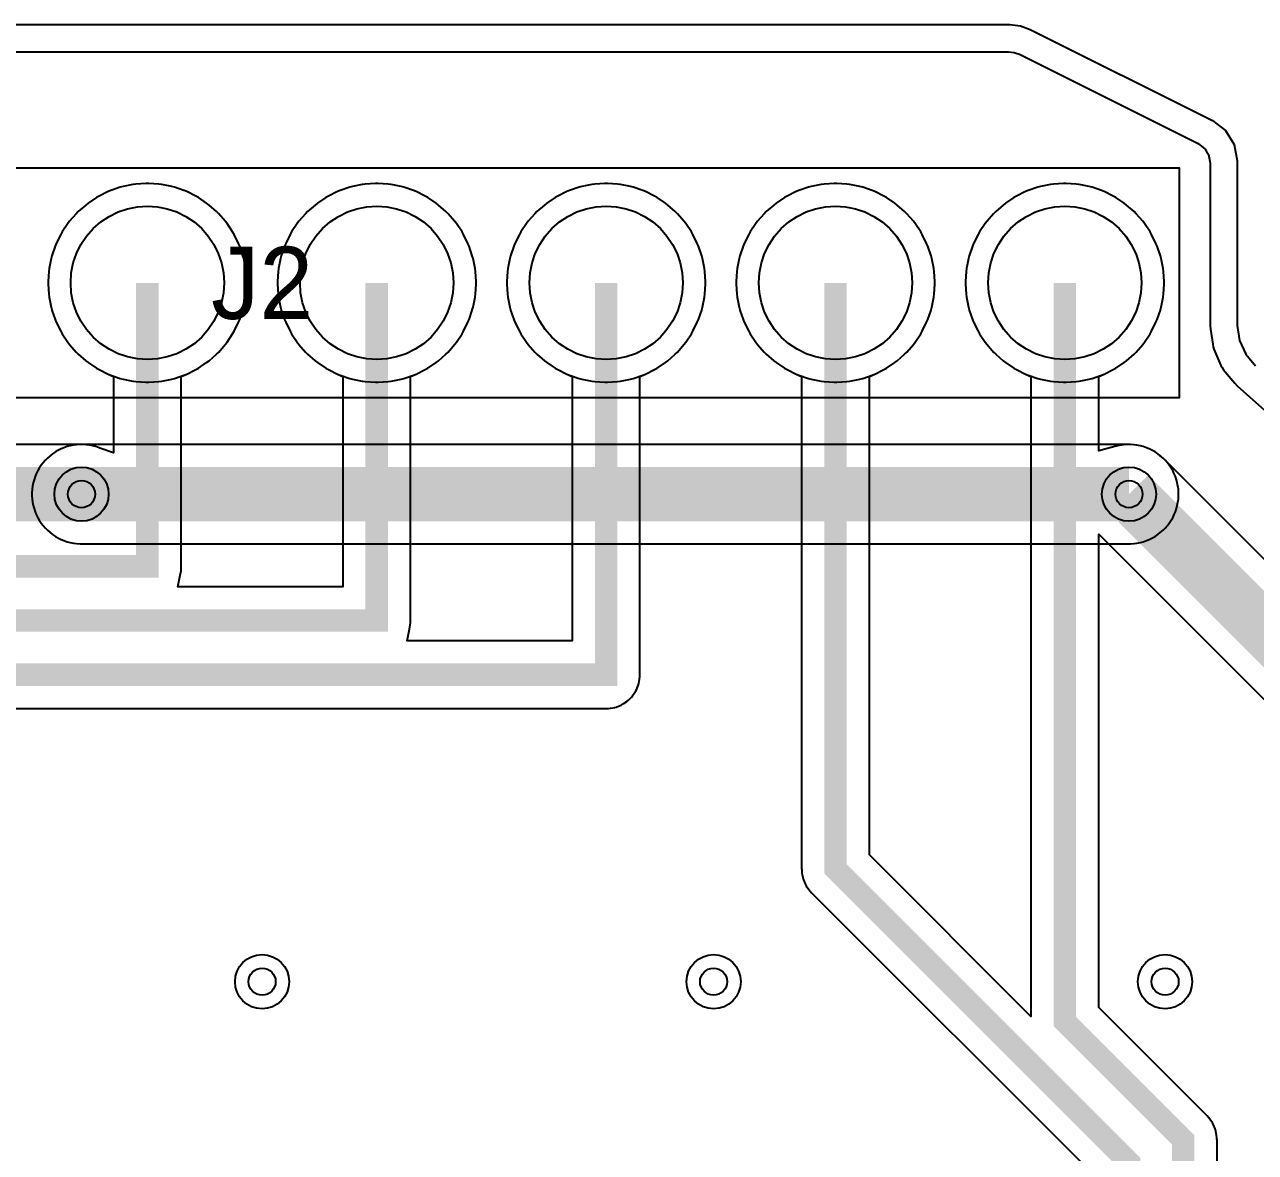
# Model space of a CAD drawing. Header units: millimetres. Extents: x -74 to 74, y -33 to 26.
# Drawn here: x -2.63 to 11, y 13.11 to 25.6 of the extents above; entities that cross this region are included whole.
import ezdxf
from ezdxf.enums import TextEntityAlignment as Align

# ---------------------------------------------------------------- set-up
doc = ezdxf.new("R2010")
doc.units = ezdxf.units.MM
for name, color, linetype in [('COBRE_BAIXO', 7, 'Continuous'), ('COBRE_CIMA', 7, 'Continuous'), ('CONTORNO', 7, 'Continuous'), ('CORPOS_CIMA', 7, 'Continuous'), ('PADS_BAIXO', 7, 'Continuous'), ('PADS_CIMA', 7, 'Continuous'), ('PLANO_GND_BAIXO', 7, 'Continuous'), ('PLANO_GND_CIMA', 7, 'Continuous'), ('REFS_CIMA', 7, 'Continuous'), ('VIAS', 7, 'Continuous')]:
    doc.layers.add(name, color=color, linetype=linetype)

msp = doc.modelspace()

# ---------------------------------------------------------------- linework, layer by layer
at = {"layer": 'COBRE_BAIXO', "const_width": 0.6}
msp.add_lwpolyline([(-2, 20.4), (9.6, 20.4)], dxfattribs=at)
at = {"layer": 'COBRE_CIMA'}
for points, const_width in [([(-2.179, -19.124), (-10.8, -10.503), (-10.8, 13.498), (-4.698, 19.6), (-1.27, 19.6), (-1.27, 22.74)], 0.25), ([(-2.179, -19.124), (-2.621, -18.682), (-10.8, -10.503), (-10.8, 13.498), (-4.698, 19.6), (-1.27, 19.6), (-1.27, 22.74)], 0.25), ([(-1.613, -18.559), (-10.2, -9.972), (-10.2, 13.249), (-4.449, 19), (1.27, 19), (1.27, 22.74)], 0.25), ([(-1.613, -18.559), (-2.055, -18.117), (-10.2, -9.972), (-10.2, 13.249), (-4.449, 19), (1.27, 19), (1.27, 22.74)], 0.25), ([(-1.047, -17.993), (-9.6, -9.44), (-9.6, 13), (-4.2, 18.4), (3.81, 18.4), (3.81, 22.74)], 0.25), ([(-1.047, -17.993), (-1.489, -17.551), (-9.6, -9.44), (-9.6, 13), (-4.2, 18.4), (3.81, 18.4), (3.81, 22.74)], 0.25), ([(1.039, -18.001), (9.6, -9.44), (9.6, 13), (6.35, 16.25), (6.35, 22.74)], 0.25), ([(1.039, -18.001), (1.481, -17.559), (9.6, -9.44), (9.6, 13), (6.35, 16.25), (6.35, 22.74)], 0.25), ([(1.604, -18.567), (10.2, -9.971), (10.2, 13.249), (8.89, 14.559), (8.89, 22.74)], 0.25), ([(1.604, -18.567), (2.046, -18.125), (10.2, -9.971), (10.2, 13.249), (8.89, 14.559), (8.89, 22.74)], 0.25), ([(-8.1, 22), (-8, 21.9), (-7.9, 21.9), (-6.4, 20.4), (-2, 20.4)], 0.6), ([(9.6, 20.4), (12.8, 17.2), (15.8, 17.2)], 0.6)]:
    msp.add_lwpolyline(points, dxfattribs=dict(at, const_width=const_width))
at = {"layer": 'CONTORNO'}
msp.add_lwpolyline([(-13.33, 19.752), (-11.001, 21.821), (-10.893, 21.949), (-10.824, 22.103), (-10.8, 22.269), (-10.8, 24.091), (-10.766, 24.271), (-10.67, 24.427), (-10.524, 24.538), (-8.506, 25.547), (-8.397, 25.587), (-8.282, 25.6), (0, 25.6), (8.282, 25.6), (8.397, 25.587), (8.506, 25.547), (10.524, 24.538), (10.67, 24.427), (10.766, 24.271), (10.8, 24.091), (10.8, 22.269), (10.824, 22.103), (10.893, 21.949), (11.001, 21.821)], dxfattribs=at)
at = {"layer": 'CORPOS_CIMA'}
msp.add_lwpolyline([(-10.16, 21.47), (10.16, 21.47), (10.16, 24.01), (-10.16, 24.01)], close=True, dxfattribs=at)
at = {"layer": 'PADS_BAIXO'}
for points in [[(-0.42, 22.74), (-0.427, 22.629), (-0.449, 22.52), (-0.485, 22.415), (-0.534, 22.315), (-0.596, 22.223), (-0.669, 22.139), (-0.753, 22.066), (-0.845, 22.004), (-0.945, 21.955), (-1.05, 21.919), (-1.159, 21.897), (-1.27, 21.89), (-1.381, 21.897), (-1.49, 21.919), (-1.595, 21.955), (-1.695, 22.004), (-1.787, 22.066), (-1.871, 22.139), (-1.944, 22.223), (-2.006, 22.315), (-2.055, 22.415), (-2.091, 22.52), (-2.113, 22.629), (-2.12, 22.74), (-2.113, 22.851), (-2.091, 22.96), (-2.055, 23.065), (-2.006, 23.165), (-1.944, 23.257), (-1.871, 23.341), (-1.787, 23.414), (-1.695, 23.476), (-1.595, 23.525), (-1.49, 23.561), (-1.381, 23.583), (-1.27, 23.59), (-1.159, 23.583), (-1.05, 23.561), (-0.945, 23.525), (-0.845, 23.476), (-0.753, 23.414), (-0.669, 23.341), (-0.596, 23.257), (-0.534, 23.165), (-0.485, 23.065), (-0.449, 22.96), (-0.427, 22.851)], [(2.12, 22.74), (2.113, 22.629), (2.091, 22.52), (2.055, 22.415), (2.006, 22.315), (1.944, 22.223), (1.871, 22.139), (1.787, 22.066), (1.695, 22.004), (1.595, 21.955), (1.49, 21.919), (1.381, 21.897), (1.27, 21.89), (1.159, 21.897), (1.05, 21.919), (0.945, 21.955), (0.845, 22.004), (0.753, 22.066), (0.669, 22.139), (0.596, 22.223), (0.534, 22.315), (0.485, 22.415), (0.449, 22.52), (0.427, 22.629), (0.42, 22.74), (0.427, 22.851), (0.449, 22.96), (0.485, 23.065), (0.534, 23.165), (0.596, 23.257), (0.669, 23.341), (0.753, 23.414), (0.845, 23.476), (0.945, 23.525), (1.05, 23.561), (1.159, 23.583), (1.27, 23.59), (1.381, 23.583), (1.49, 23.561), (1.595, 23.525), (1.695, 23.476), (1.787, 23.414), (1.871, 23.341), (1.944, 23.257), (2.006, 23.165), (2.055, 23.065), (2.091, 22.96), (2.113, 22.851)], [(4.66, 22.74), (4.653, 22.629), (4.631, 22.52), (4.595, 22.415), (4.546, 22.315), (4.484, 22.223), (4.411, 22.139), (4.327, 22.066), (4.235, 22.004), (4.135, 21.955), (4.03, 21.919), (3.921, 21.897), (3.81, 21.89), (3.699, 21.897), (3.59, 21.919), (3.485, 21.955), (3.385, 22.004), (3.293, 22.066), (3.209, 22.139), (3.136, 22.223), (3.074, 22.315), (3.025, 22.415), (2.989, 22.52), (2.967, 22.629), (2.96, 22.74), (2.967, 22.851), (2.989, 22.96), (3.025, 23.065), (3.074, 23.165), (3.136, 23.257), (3.209, 23.341), (3.293, 23.414), (3.385, 23.476), (3.485, 23.525), (3.59, 23.561), (3.699, 23.583), (3.81, 23.59), (3.921, 23.583), (4.03, 23.561), (4.135, 23.525), (4.235, 23.476), (4.327, 23.414), (4.411, 23.341), (4.484, 23.257), (4.546, 23.165), (4.595, 23.065), (4.631, 22.96), (4.653, 22.851)], [(7.2, 22.74), (7.193, 22.629), (7.171, 22.52), (7.135, 22.415), (7.086, 22.315), (7.024, 22.223), (6.951, 22.139), (6.867, 22.066), (6.775, 22.004), (6.675, 21.955), (6.57, 21.919), (6.461, 21.897), (6.35, 21.89), (6.239, 21.897), (6.13, 21.919), (6.025, 21.955), (5.925, 22.004), (5.833, 22.066), (5.749, 22.139), (5.676, 22.223), (5.614, 22.315), (5.565, 22.415), (5.529, 22.52), (5.507, 22.629), (5.5, 22.74), (5.507, 22.851), (5.529, 22.96), (5.565, 23.065), (5.614, 23.165), (5.676, 23.257), (5.749, 23.341), (5.833, 23.414), (5.925, 23.476), (6.025, 23.525), (6.13, 23.561), (6.239, 23.583), (6.35, 23.59), (6.461, 23.583), (6.57, 23.561), (6.675, 23.525), (6.775, 23.476), (6.867, 23.414), (6.951, 23.341), (7.024, 23.257), (7.086, 23.165), (7.135, 23.065), (7.171, 22.96), (7.193, 22.851)], [(9.74, 22.74), (9.733, 22.629), (9.711, 22.52), (9.675, 22.415), (9.626, 22.315), (9.564, 22.223), (9.491, 22.139), (9.407, 22.066), (9.315, 22.004), (9.215, 21.955), (9.11, 21.919), (9.001, 21.897), (8.89, 21.89), (8.779, 21.897), (8.67, 21.919), (8.565, 21.955), (8.465, 22.004), (8.373, 22.066), (8.289, 22.139), (8.216, 22.223), (8.154, 22.315), (8.105, 22.415), (8.069, 22.52), (8.047, 22.629), (8.04, 22.74), (8.047, 22.851), (8.069, 22.96), (8.105, 23.065), (8.154, 23.165), (8.216, 23.257), (8.289, 23.341), (8.373, 23.414), (8.465, 23.476), (8.565, 23.525), (8.67, 23.561), (8.779, 23.583), (8.89, 23.59), (9.001, 23.583), (9.11, 23.561), (9.215, 23.525), (9.315, 23.476), (9.407, 23.414), (9.491, 23.341), (9.564, 23.257), (9.626, 23.165), (9.675, 23.065), (9.711, 22.96), (9.733, 22.851)]]:
    msp.add_lwpolyline(points, close=True, dxfattribs=at)
at = {"layer": 'PADS_CIMA'}
for points in [[(-0.42, 22.74), (-0.427, 22.629), (-0.449, 22.52), (-0.485, 22.415), (-0.534, 22.315), (-0.596, 22.223), (-0.669, 22.139), (-0.753, 22.066), (-0.845, 22.004), (-0.945, 21.955), (-1.05, 21.919), (-1.159, 21.897), (-1.27, 21.89), (-1.381, 21.897), (-1.49, 21.919), (-1.595, 21.955), (-1.695, 22.004), (-1.787, 22.066), (-1.871, 22.139), (-1.944, 22.223), (-2.006, 22.315), (-2.055, 22.415), (-2.091, 22.52), (-2.113, 22.629), (-2.12, 22.74), (-2.113, 22.851), (-2.091, 22.96), (-2.055, 23.065), (-2.006, 23.165), (-1.944, 23.257), (-1.871, 23.341), (-1.787, 23.414), (-1.695, 23.476), (-1.595, 23.525), (-1.49, 23.561), (-1.381, 23.583), (-1.27, 23.59), (-1.159, 23.583), (-1.05, 23.561), (-0.945, 23.525), (-0.845, 23.476), (-0.753, 23.414), (-0.669, 23.341), (-0.596, 23.257), (-0.534, 23.165), (-0.485, 23.065), (-0.449, 22.96), (-0.427, 22.851)], [(2.12, 22.74), (2.113, 22.629), (2.091, 22.52), (2.055, 22.415), (2.006, 22.315), (1.944, 22.223), (1.871, 22.139), (1.787, 22.066), (1.695, 22.004), (1.595, 21.955), (1.49, 21.919), (1.381, 21.897), (1.27, 21.89), (1.159, 21.897), (1.05, 21.919), (0.945, 21.955), (0.845, 22.004), (0.753, 22.066), (0.669, 22.139), (0.596, 22.223), (0.534, 22.315), (0.485, 22.415), (0.449, 22.52), (0.427, 22.629), (0.42, 22.74), (0.427, 22.851), (0.449, 22.96), (0.485, 23.065), (0.534, 23.165), (0.596, 23.257), (0.669, 23.341), (0.753, 23.414), (0.845, 23.476), (0.945, 23.525), (1.05, 23.561), (1.159, 23.583), (1.27, 23.59), (1.381, 23.583), (1.49, 23.561), (1.595, 23.525), (1.695, 23.476), (1.787, 23.414), (1.871, 23.341), (1.944, 23.257), (2.006, 23.165), (2.055, 23.065), (2.091, 22.96), (2.113, 22.851)], [(4.66, 22.74), (4.653, 22.629), (4.631, 22.52), (4.595, 22.415), (4.546, 22.315), (4.484, 22.223), (4.411, 22.139), (4.327, 22.066), (4.235, 22.004), (4.135, 21.955), (4.03, 21.919), (3.921, 21.897), (3.81, 21.89), (3.699, 21.897), (3.59, 21.919), (3.485, 21.955), (3.385, 22.004), (3.293, 22.066), (3.209, 22.139), (3.136, 22.223), (3.074, 22.315), (3.025, 22.415), (2.989, 22.52), (2.967, 22.629), (2.96, 22.74), (2.967, 22.851), (2.989, 22.96), (3.025, 23.065), (3.074, 23.165), (3.136, 23.257), (3.209, 23.341), (3.293, 23.414), (3.385, 23.476), (3.485, 23.525), (3.59, 23.561), (3.699, 23.583), (3.81, 23.59), (3.921, 23.583), (4.03, 23.561), (4.135, 23.525), (4.235, 23.476), (4.327, 23.414), (4.411, 23.341), (4.484, 23.257), (4.546, 23.165), (4.595, 23.065), (4.631, 22.96), (4.653, 22.851)], [(7.2, 22.74), (7.193, 22.629), (7.171, 22.52), (7.135, 22.415), (7.086, 22.315), (7.024, 22.223), (6.951, 22.139), (6.867, 22.066), (6.775, 22.004), (6.675, 21.955), (6.57, 21.919), (6.461, 21.897), (6.35, 21.89), (6.239, 21.897), (6.13, 21.919), (6.025, 21.955), (5.925, 22.004), (5.833, 22.066), (5.749, 22.139), (5.676, 22.223), (5.614, 22.315), (5.565, 22.415), (5.529, 22.52), (5.507, 22.629), (5.5, 22.74), (5.507, 22.851), (5.529, 22.96), (5.565, 23.065), (5.614, 23.165), (5.676, 23.257), (5.749, 23.341), (5.833, 23.414), (5.925, 23.476), (6.025, 23.525), (6.13, 23.561), (6.239, 23.583), (6.35, 23.59), (6.461, 23.583), (6.57, 23.561), (6.675, 23.525), (6.775, 23.476), (6.867, 23.414), (6.951, 23.341), (7.024, 23.257), (7.086, 23.165), (7.135, 23.065), (7.171, 22.96), (7.193, 22.851)], [(9.74, 22.74), (9.733, 22.629), (9.711, 22.52), (9.675, 22.415), (9.626, 22.315), (9.564, 22.223), (9.491, 22.139), (9.407, 22.066), (9.315, 22.004), (9.215, 21.955), (9.11, 21.919), (9.001, 21.897), (8.89, 21.89), (8.779, 21.897), (8.67, 21.919), (8.565, 21.955), (8.465, 22.004), (8.373, 22.066), (8.289, 22.139), (8.216, 22.223), (8.154, 22.315), (8.105, 22.415), (8.069, 22.52), (8.047, 22.629), (8.04, 22.74), (8.047, 22.851), (8.069, 22.96), (8.105, 23.065), (8.154, 23.165), (8.216, 23.257), (8.289, 23.341), (8.373, 23.414), (8.465, 23.476), (8.565, 23.525), (8.67, 23.561), (8.779, 23.583), (8.89, 23.59), (9.001, 23.583), (9.11, 23.561), (9.215, 23.525), (9.315, 23.476), (9.407, 23.414), (9.491, 23.341), (9.564, 23.257), (9.626, 23.165), (9.675, 23.065), (9.711, 22.96), (9.733, 22.851)]]:
    msp.add_lwpolyline(points, close=True, dxfattribs=at)
at = {"layer": 'PLANO_GND_BAIXO'}
msp.add_lwpolyline([(-8.265, 25.3), (8.265, 25.3), (8.328, 25.293), (8.328, 25.293), (8.349, 25.285), (8.387, 25.271), (8.387, 25.271), (10.365, 24.282), (10.444, 24.222), (10.46, 24.196), (10.482, 24.161), (10.495, 24.087), (10.5, 24.063), (10.5, 24.063), (10.5, 22.269), (10.503, 22.226), (10.527, 22.06), (10.532, 22.033), (10.532, 22.033), (10.54, 22.006), (10.55, 21.98), (10.55, 21.98), (10.619, 21.826), (10.632, 21.801), (10.647, 21.778), (10.664, 21.756), (10.664, 21.756), (10.772, 21.628), (10.802, 21.597), (13.131, 19.528)], dxfattribs=at)
for points in [[(-0.248, 22.334), (-0.248, 22.334), (-0.212, 22.439), (-0.212, 22.44), (-0.204, 22.471), (-0.182, 22.58), (-0.182, 22.58), (-0.181, 22.584), (-0.178, 22.613), (-0.171, 22.724), (-0.171, 22.724), (-0.171, 22.756), (-0.171, 22.756), (-0.178, 22.867), (-0.181, 22.895), (-0.182, 22.9), (-0.182, 22.9), (-0.204, 23.009), (-0.212, 23.04), (-0.212, 23.041), (-0.248, 23.145), (-0.248, 23.146), (-0.261, 23.176), (-0.31, 23.276), (-0.326, 23.304), (-0.388, 23.396), (-0.408, 23.422), (-0.408, 23.422), (-0.481, 23.506), (-0.504, 23.529), (-0.588, 23.602), (-0.588, 23.602), (-0.614, 23.622), (-0.706, 23.684), (-0.734, 23.7), (-0.834, 23.75), (-0.864, 23.762), (-0.865, 23.762), (-0.97, 23.798), (-0.97, 23.798), (-1.001, 23.806), (-1.11, 23.828), (-1.11, 23.828), (-1.115, 23.828), (-1.143, 23.832), (-1.254, 23.84), (-1.254, 23.84), (-1.286, 23.84), (-1.286, 23.84), (-1.397, 23.832), (-1.425, 23.828), (-1.43, 23.828), (-1.43, 23.828), (-1.539, 23.806), (-1.57, 23.798), (-1.571, 23.798), (-1.675, 23.762), (-1.676, 23.762), (-1.706, 23.75), (-1.806, 23.7), (-1.834, 23.684), (-1.926, 23.622), (-1.952, 23.602), (-1.952, 23.602), (-2.036, 23.529), (-2.059, 23.506), (-2.132, 23.422), (-2.132, 23.422), (-2.152, 23.396), (-2.214, 23.304), (-2.23, 23.276), (-2.28, 23.176), (-2.292, 23.146), (-2.292, 23.145), (-2.328, 23.041), (-2.328, 23.04), (-2.336, 23.009), (-2.358, 22.9), (-2.358, 22.9), (-2.358, 22.895), (-2.362, 22.867), (-2.369, 22.756), (-2.369, 22.756), (-2.369, 22.724), (-2.369, 22.724), (-2.362, 22.613), (-2.358, 22.584), (-2.358, 22.58), (-2.358, 22.58), (-2.336, 22.471), (-2.328, 22.44), (-2.328, 22.439), (-2.292, 22.334), (-2.292, 22.334), (-2.28, 22.304), (-2.23, 22.204), (-2.214, 22.176), (-2.152, 22.084), (-2.132, 22.058), (-2.132, 22.058), (-2.059, 21.974), (-2.036, 21.951), (-1.952, 21.878), (-1.952, 21.878), (-1.926, 21.858), (-1.834, 21.796), (-1.806, 21.78), (-1.706, 21.73), (-1.676, 21.718), (-1.675, 21.718), (-1.571, 21.682), (-1.57, 21.682), (-1.539, 21.674), (-1.43, 21.652), (-1.43, 21.652), (-1.425, 21.651), (-1.397, 21.648), (-1.286, 21.64), (-1.286, 21.64), (-1.254, 21.64), (-1.254, 21.64), (-1.143, 21.648), (-1.115, 21.651), (-1.11, 21.652), (-1.11, 21.652), (-1.001, 21.674), (-0.97, 21.682), (-0.97, 21.682), (-0.865, 21.718), (-0.864, 21.718), (-0.834, 21.73), (-0.734, 21.78), (-0.706, 21.796), (-0.614, 21.858), (-0.588, 21.878), (-0.588, 21.878), (-0.504, 21.951), (-0.481, 21.974), (-0.408, 22.058), (-0.408, 22.058), (-0.388, 22.084), (-0.326, 22.176), (-0.31, 22.204), (-0.261, 22.304), (-0.248, 22.334)], [(2.292, 22.334), (2.292, 22.334), (2.328, 22.439), (2.328, 22.44), (2.336, 22.471), (2.358, 22.58), (2.358, 22.58), (2.358, 22.584), (2.362, 22.613), (2.369, 22.724), (2.369, 22.724), (2.369, 22.756), (2.369, 22.756), (2.362, 22.867), (2.358, 22.895), (2.358, 22.9), (2.358, 22.9), (2.336, 23.009), (2.328, 23.04), (2.328, 23.041), (2.292, 23.145), (2.292, 23.146), (2.28, 23.176), (2.23, 23.276), (2.214, 23.304), (2.152, 23.396), (2.132, 23.422), (2.132, 23.422), (2.059, 23.506), (2.036, 23.529), (1.952, 23.602), (1.952, 23.602), (1.926, 23.622), (1.834, 23.684), (1.806, 23.7), (1.706, 23.75), (1.676, 23.762), (1.675, 23.762), (1.571, 23.798), (1.57, 23.798), (1.539, 23.806), (1.43, 23.828), (1.43, 23.828), (1.425, 23.828), (1.397, 23.832), (1.286, 23.84), (1.286, 23.84), (1.254, 23.84), (1.254, 23.84), (1.143, 23.832), (1.115, 23.828), (1.11, 23.828), (1.11, 23.828), (1.001, 23.806), (0.97, 23.798), (0.97, 23.798), (0.865, 23.762), (0.864, 23.762), (0.834, 23.75), (0.734, 23.7), (0.706, 23.684), (0.614, 23.622), (0.588, 23.602), (0.588, 23.602), (0.504, 23.529), (0.481, 23.506), (0.408, 23.422), (0.408, 23.422), (0.388, 23.396), (0.326, 23.304), (0.31, 23.276), (0.261, 23.176), (0.248, 23.146), (0.248, 23.145), (0.212, 23.041), (0.212, 23.04), (0.204, 23.009), (0.182, 22.9), (0.182, 22.9), (0.181, 22.895), (0.178, 22.867), (0.171, 22.756), (0.171, 22.756), (0.171, 22.724), (0.171, 22.724), (0.178, 22.613), (0.181, 22.584), (0.182, 22.58), (0.182, 22.58), (0.204, 22.471), (0.212, 22.44), (0.212, 22.439), (0.248, 22.334), (0.248, 22.334), (0.261, 22.304), (0.31, 22.204), (0.326, 22.176), (0.388, 22.084), (0.408, 22.058), (0.408, 22.058), (0.481, 21.974), (0.504, 21.951), (0.588, 21.878), (0.588, 21.878), (0.614, 21.858), (0.706, 21.796), (0.734, 21.78), (0.834, 21.73), (0.864, 21.718), (0.865, 21.718), (0.97, 21.682), (0.97, 21.682), (1.001, 21.674), (1.11, 21.652), (1.11, 21.652), (1.115, 21.651), (1.143, 21.648), (1.254, 21.64), (1.254, 21.64), (1.286, 21.64), (1.286, 21.64), (1.397, 21.648), (1.425, 21.651), (1.43, 21.652), (1.43, 21.652), (1.539, 21.674), (1.57, 21.682), (1.571, 21.682), (1.675, 21.718), (1.676, 21.718), (1.706, 21.73), (1.806, 21.78), (1.834, 21.796), (1.926, 21.858), (1.952, 21.878), (1.952, 21.878), (2.036, 21.951), (2.059, 21.974), (2.132, 22.058), (2.132, 22.058), (2.152, 22.084), (2.214, 22.176), (2.23, 22.204), (2.28, 22.304), (2.292, 22.334)], [(4.819, 22.304), (4.832, 22.334), (4.832, 22.334), (4.868, 22.439), (4.868, 22.44), (4.876, 22.471), (4.898, 22.58), (4.898, 22.58), (4.899, 22.584), (4.902, 22.613), (4.91, 22.724), (4.91, 22.724), (4.91, 22.756), (4.91, 22.756), (4.902, 22.867), (4.899, 22.895), (4.898, 22.9), (4.898, 22.9), (4.876, 23.009), (4.868, 23.04), (4.868, 23.041), (4.832, 23.145), (4.832, 23.146), (4.819, 23.176), (4.77, 23.276), (4.754, 23.304), (4.692, 23.396), (4.672, 23.422), (4.672, 23.422), (4.599, 23.506), (4.576, 23.529), (4.492, 23.602), (4.492, 23.602), (4.466, 23.622), (4.374, 23.684), (4.346, 23.7), (4.246, 23.75), (4.216, 23.762), (4.215, 23.762), (4.111, 23.798), (4.11, 23.798), (4.079, 23.806), (3.97, 23.828), (3.97, 23.828), (3.966, 23.828), (3.937, 23.832), (3.826, 23.84), (3.826, 23.84), (3.794, 23.84), (3.794, 23.84), (3.683, 23.832), (3.655, 23.828), (3.65, 23.828), (3.65, 23.828), (3.541, 23.806), (3.51, 23.798), (3.51, 23.798), (3.405, 23.762), (3.404, 23.762), (3.374, 23.75), (3.274, 23.7), (3.246, 23.684), (3.154, 23.622), (3.128, 23.602), (3.128, 23.602), (3.044, 23.529), (3.021, 23.506), (2.948, 23.422), (2.948, 23.422), (2.928, 23.396), (2.866, 23.304), (2.85, 23.276), (2.8, 23.176), (2.788, 23.146), (2.788, 23.145), (2.752, 23.041), (2.752, 23.04), (2.744, 23.009), (2.722, 22.9), (2.722, 22.9), (2.721, 22.895), (2.718, 22.867), (2.711, 22.756), (2.711, 22.756), (2.711, 22.724), (2.711, 22.724), (2.718, 22.613), (2.721, 22.584), (2.722, 22.58), (2.722, 22.58), (2.744, 22.471), (2.752, 22.44), (2.752, 22.439), (2.788, 22.334), (2.788, 22.334), (2.8, 22.304), (2.85, 22.204), (2.866, 22.176), (2.928, 22.084), (2.948, 22.058), (2.948, 22.058), (3.021, 21.974), (3.044, 21.951), (3.128, 21.878), (3.128, 21.878), (3.154, 21.858), (3.246, 21.796), (3.274, 21.78), (3.374, 21.73), (3.404, 21.718), (3.405, 21.718), (3.51, 21.682), (3.51, 21.682), (3.541, 21.674), (3.65, 21.652), (3.65, 21.652), (3.655, 21.651), (3.683, 21.648), (3.794, 21.64), (3.794, 21.64), (3.826, 21.64), (3.826, 21.64), (3.937, 21.648), (3.966, 21.651), (3.97, 21.652), (3.97, 21.652), (4.079, 21.674), (4.11, 21.682), (4.111, 21.682), (4.215, 21.718), (4.216, 21.718), (4.246, 21.73), (4.346, 21.78), (4.374, 21.796), (4.466, 21.858), (4.492, 21.878), (4.492, 21.878), (4.576, 21.951), (4.599, 21.974), (4.672, 22.058), (4.672, 22.058), (4.692, 22.084), (4.754, 22.176), (4.77, 22.204), (4.819, 22.304)], [(7.372, 22.334), (7.372, 22.334), (7.408, 22.439), (7.408, 22.44), (7.416, 22.471), (7.438, 22.58), (7.438, 22.58), (7.439, 22.584), (7.442, 22.613), (7.449, 22.724), (7.449, 22.724), (7.449, 22.756), (7.449, 22.756), (7.442, 22.867), (7.439, 22.895), (7.438, 22.9), (7.438, 22.9), (7.416, 23.009), (7.408, 23.04), (7.408, 23.041), (7.372, 23.145), (7.372, 23.146), (7.359, 23.176), (7.31, 23.276), (7.294, 23.304), (7.232, 23.396), (7.212, 23.422), (7.212, 23.422), (7.139, 23.506), (7.116, 23.529), (7.032, 23.602), (7.032, 23.602), (7.006, 23.622), (6.914, 23.684), (6.886, 23.7), (6.786, 23.75), (6.756, 23.762), (6.755, 23.762), (6.651, 23.798), (6.65, 23.798), (6.619, 23.806), (6.51, 23.828), (6.51, 23.828), (6.505, 23.828), (6.477, 23.832), (6.366, 23.84), (6.366, 23.84), (6.334, 23.84), (6.334, 23.84), (6.223, 23.832), (6.194, 23.828), (6.19, 23.828), (6.19, 23.828), (6.081, 23.806), (6.05, 23.798), (6.05, 23.798), (5.944, 23.762), (5.944, 23.762), (5.914, 23.75), (5.814, 23.7), (5.786, 23.684), (5.694, 23.622), (5.668, 23.602), (5.668, 23.602), (5.584, 23.529), (5.561, 23.506), (5.488, 23.422), (5.488, 23.422), (5.468, 23.396), (5.406, 23.304), (5.39, 23.276), (5.34, 23.176), (5.328, 23.146), (5.328, 23.145), (5.292, 23.041), (5.292, 23.04), (5.284, 23.009), (5.262, 22.9), (5.262, 22.9), (5.261, 22.895), (5.258, 22.867), (5.25, 22.756), (5.25, 22.756), (5.25, 22.724), (5.25, 22.724), (5.258, 22.613), (5.261, 22.584), (5.262, 22.58), (5.262, 22.58), (5.284, 22.471), (5.292, 22.44), (5.292, 22.439), (5.328, 22.334), (5.328, 22.334), (5.34, 22.304), (5.39, 22.204), (5.406, 22.176), (5.468, 22.084), (5.488, 22.058), (5.488, 22.058), (5.561, 21.974), (5.584, 21.951), (5.668, 21.878), (5.668, 21.878), (5.694, 21.858), (5.786, 21.796), (5.814, 21.78), (5.914, 21.73), (5.944, 21.718), (5.944, 21.718), (6.05, 21.682), (6.05, 21.682), (6.081, 21.674), (6.19, 21.652), (6.19, 21.652), (6.194, 21.651), (6.223, 21.648), (6.334, 21.64), (6.334, 21.64), (6.366, 21.64), (6.366, 21.64), (6.477, 21.648), (6.505, 21.651), (6.51, 21.652), (6.51, 21.652), (6.619, 21.674), (6.65, 21.682), (6.651, 21.682), (6.755, 21.718), (6.756, 21.718), (6.786, 21.73), (6.886, 21.78), (6.914, 21.796), (7.006, 21.858), (7.032, 21.878), (7.032, 21.878), (7.116, 21.951), (7.139, 21.974), (7.212, 22.058), (7.212, 22.058), (7.232, 22.084), (7.294, 22.176), (7.31, 22.204), (7.359, 22.304), (7.372, 22.334)], [(9.899, 22.304), (9.912, 22.334), (9.912, 22.334), (9.948, 22.439), (9.948, 22.44), (9.956, 22.471), (9.978, 22.58), (9.978, 22.58), (9.979, 22.584), (9.982, 22.613), (9.989, 22.724), (9.989, 22.724), (9.989, 22.756), (9.989, 22.756), (9.982, 22.867), (9.979, 22.895), (9.978, 22.9), (9.978, 22.9), (9.956, 23.009), (9.948, 23.04), (9.948, 23.041), (9.912, 23.145), (9.912, 23.146), (9.899, 23.176), (9.85, 23.276), (9.834, 23.304), (9.772, 23.396), (9.752, 23.422), (9.752, 23.422), (9.679, 23.506), (9.656, 23.529), (9.572, 23.602), (9.572, 23.602), (9.546, 23.622), (9.454, 23.684), (9.426, 23.7), (9.326, 23.75), (9.296, 23.762), (9.296, 23.762), (9.191, 23.798), (9.19, 23.798), (9.159, 23.806), (9.05, 23.828), (9.05, 23.828), (9.046, 23.828), (9.017, 23.832), (8.906, 23.84), (8.906, 23.84), (8.874, 23.84), (8.874, 23.84), (8.763, 23.832), (8.735, 23.828), (8.73, 23.828), (8.73, 23.828), (8.621, 23.806), (8.59, 23.798), (8.589, 23.798), (8.485, 23.762), (8.484, 23.762), (8.454, 23.75), (8.354, 23.7), (8.326, 23.684), (8.234, 23.622), (8.208, 23.602), (8.208, 23.602), (8.124, 23.529), (8.101, 23.506), (8.028, 23.422), (8.028, 23.422), (8.008, 23.396), (7.946, 23.304), (7.93, 23.276), (7.88, 23.176), (7.868, 23.146), (7.868, 23.145), (7.832, 23.041), (7.832, 23.04), (7.824, 23.009), (7.802, 22.9), (7.802, 22.9), (7.801, 22.895), (7.798, 22.867), (7.79, 22.756), (7.79, 22.756), (7.79, 22.724), (7.79, 22.724), (7.798, 22.613), (7.801, 22.584), (7.802, 22.58), (7.802, 22.58), (7.824, 22.471), (7.832, 22.44), (7.832, 22.439), (7.868, 22.334), (7.868, 22.334), (7.88, 22.304), (7.93, 22.204), (7.946, 22.176), (8.008, 22.084), (8.028, 22.058), (8.028, 22.058), (8.101, 21.974), (8.124, 21.951), (8.208, 21.878), (8.208, 21.878), (8.234, 21.858), (8.326, 21.796), (8.354, 21.78), (8.454, 21.73), (8.484, 21.718), (8.485, 21.718), (8.589, 21.682), (8.59, 21.682), (8.621, 21.674), (8.73, 21.652), (8.73, 21.652), (8.735, 21.651), (8.763, 21.648), (8.874, 21.64), (8.874, 21.64), (8.906, 21.64), (8.906, 21.64), (9.017, 21.648), (9.046, 21.651), (9.05, 21.652), (9.05, 21.652), (9.159, 21.674), (9.19, 21.682), (9.191, 21.682), (9.296, 21.718), (9.296, 21.718), (9.326, 21.73), (9.426, 21.78), (9.454, 21.796), (9.546, 21.858), (9.572, 21.878), (9.572, 21.878), (9.656, 21.951), (9.679, 21.974), (9.752, 22.058), (9.752, 22.058), (9.772, 22.084), (9.834, 22.176), (9.85, 22.204), (9.899, 22.304)], [(-2.055, 19.853), (-2.016, 19.851), (-2.011, 19.851), (-2, 19.85), (9.6, 19.85), (9.611, 19.851), (9.616, 19.851), (9.655, 19.853), (9.656, 19.853), (9.688, 19.857), (9.688, 19.857), (9.707, 19.861), (9.726, 19.865), (9.726, 19.865), (9.758, 19.873), (9.795, 19.886), (9.825, 19.899), (9.861, 19.916), (9.889, 19.932), (9.921, 19.954), (9.947, 19.974), (9.977, 20), (10, 20.023), (10.026, 20.052), (10.046, 20.078), (10.068, 20.111), (10.084, 20.139), (10.101, 20.175), (10.114, 20.205), (10.127, 20.242), (10.135, 20.274), (10.135, 20.274), (10.139, 20.293), (10.143, 20.312), (10.143, 20.312), (10.147, 20.344), (10.147, 20.345), (10.149, 20.384), (10.149, 20.416), (10.147, 20.456), (10.147, 20.456), (10.143, 20.488), (10.143, 20.488), (10.139, 20.507), (10.135, 20.526), (10.135, 20.526), (10.127, 20.558), (10.114, 20.595), (10.101, 20.625), (10.084, 20.661), (10.068, 20.689), (10.046, 20.721), (10.026, 20.747), (10, 20.777), (9.977, 20.8), (9.947, 20.826), (9.921, 20.846), (9.889, 20.868), (9.861, 20.884), (9.825, 20.901), (9.795, 20.914), (9.758, 20.927), (9.726, 20.935), (9.726, 20.935), (9.707, 20.939), (9.688, 20.943), (9.688, 20.943), (9.656, 20.947), (9.655, 20.947), (9.616, 20.95), (9.611, 20.95), (9.6, 20.95), (-2, 20.95), (-2.011, 20.95), (-2.016, 20.95), (-2.055, 20.947), (-2.056, 20.947), (-2.088, 20.943), (-2.088, 20.943), (-2.107, 20.939), (-2.126, 20.935), (-2.126, 20.935), (-2.158, 20.927), (-2.195, 20.914), (-2.225, 20.901), (-2.261, 20.884), (-2.289, 20.868), (-2.321, 20.846), (-2.348, 20.826), (-2.377, 20.8), (-2.4, 20.777), (-2.426, 20.747), (-2.446, 20.721), (-2.468, 20.689), (-2.484, 20.661), (-2.501, 20.625), (-2.514, 20.595), (-2.526, 20.558), (-2.535, 20.526), (-2.535, 20.526), (-2.539, 20.507), (-2.543, 20.488), (-2.543, 20.488), (-2.547, 20.456), (-2.547, 20.456), (-2.55, 20.416), (-2.55, 20.384), (-2.547, 20.345), (-2.547, 20.344), (-2.543, 20.312), (-2.543, 20.312), (-2.539, 20.293), (-2.535, 20.274), (-2.535, 20.274), (-2.526, 20.242), (-2.514, 20.205), (-2.501, 20.175), (-2.484, 20.139), (-2.468, 20.111), (-2.446, 20.078), (-2.426, 20.052), (-2.4, 20.023), (-2.377, 20), (-2.348, 19.974), (-2.321, 19.954), (-2.289, 19.932), (-2.261, 19.916), (-2.225, 19.899), (-2.195, 19.886), (-2.158, 19.873), (-2.126, 19.865), (-2.126, 19.865), (-2.107, 19.861), (-2.088, 19.857), (-2.088, 19.857), (-2.056, 19.853), (-2.055, 19.853)]]:
    msp.add_lwpolyline(points, close=True, dxfattribs=at)
at = {"layer": 'PLANO_GND_CIMA'}
for points in [[(-8.265, 25.3), (8.265, 25.3), (8.328, 25.293), (8.328, 25.293), (8.349, 25.285), (8.387, 25.271), (8.387, 25.271), (10.365, 24.282), (10.444, 24.222), (10.46, 24.196), (10.482, 24.161), (10.495, 24.087), (10.5, 24.063), (10.5, 24.063), (10.5, 22.269), (10.503, 22.226), (10.527, 22.06), (10.532, 22.033), (10.532, 22.033), (10.54, 22.006), (10.55, 21.98), (10.55, 21.98), (10.619, 21.826), (10.632, 21.801), (10.647, 21.778), (10.664, 21.756), (10.664, 21.756), (10.772, 21.628), (10.802, 21.597), (13.131, 19.528)], [(-4.045, 18.025), (3.81, 18.025), (3.81, 18.025), (3.822, 18.026), (3.834, 18.026), (3.835, 18.026), (3.859, 18.029), (3.859, 18.029), (3.907, 18.038), (3.907, 18.038), (3.92, 18.042), (3.93, 18.045), (3.93, 18.045), (3.976, 18.064), (3.997, 18.076), (4.038, 18.103), (4.038, 18.103), (4.042, 18.106), (4.057, 18.118), (4.057, 18.118), (4.092, 18.153), (4.092, 18.153), (4.104, 18.169), (4.107, 18.172), (4.107, 18.172), (4.134, 18.213), (4.146, 18.234), (4.165, 18.28), (4.165, 18.28), (4.168, 18.29), (4.172, 18.303), (4.172, 18.303), (4.181, 18.351), (4.181, 18.351), (4.184, 18.375), (4.184, 18.375), (4.184, 18.388), (4.185, 18.4), (4.185, 18.4), (4.185, 21.701), (4.245, 21.73), (4.246, 21.73), (4.346, 21.78), (4.374, 21.796), (4.466, 21.858), (4.492, 21.878), (4.492, 21.878), (4.576, 21.951), (4.599, 21.974), (4.672, 22.058), (4.672, 22.058), (4.692, 22.084), (4.754, 22.176), (4.77, 22.204), (4.819, 22.304), (4.832, 22.334), (4.832, 22.334), (4.868, 22.439), (4.868, 22.44), (4.876, 22.471), (4.898, 22.58), (4.898, 22.58), (4.899, 22.584), (4.902, 22.613), (4.91, 22.724), (4.91, 22.724), (4.91, 22.756), (4.91, 22.756), (4.902, 22.867), (4.899, 22.895), (4.898, 22.9), (4.898, 22.9), (4.876, 23.009), (4.868, 23.04), (4.868, 23.041), (4.832, 23.145), (4.832, 23.146), (4.819, 23.176), (4.77, 23.276), (4.754, 23.304), (4.692, 23.396), (4.672, 23.422), (4.672, 23.422), (4.599, 23.506), (4.576, 23.529), (4.492, 23.602), (4.492, 23.602), (4.466, 23.622), (4.374, 23.684), (4.346, 23.7), (4.246, 23.75), (4.216, 23.762), (4.215, 23.762), (4.111, 23.798), (4.11, 23.798), (4.079, 23.806), (3.97, 23.828), (3.97, 23.828), (3.966, 23.828), (3.937, 23.832), (3.826, 23.84), (3.826, 23.84), (3.794, 23.84), (3.794, 23.84), (3.683, 23.832), (3.655, 23.828), (3.65, 23.828), (3.65, 23.828), (3.541, 23.806), (3.51, 23.798), (3.51, 23.798), (3.405, 23.762), (3.404, 23.762), (3.374, 23.75), (3.274, 23.7), (3.246, 23.684), (3.154, 23.622), (3.128, 23.602), (3.128, 23.602), (3.044, 23.529), (3.021, 23.506), (2.948, 23.422), (2.948, 23.422), (2.928, 23.396), (2.866, 23.304), (2.85, 23.276), (2.8, 23.176), (2.788, 23.146), (2.788, 23.145), (2.752, 23.041), (2.752, 23.04), (2.744, 23.009), (2.722, 22.9), (2.722, 22.9), (2.721, 22.895), (2.718, 22.867), (2.711, 22.756), (2.711, 22.756), (2.711, 22.724), (2.711, 22.724), (2.718, 22.613), (2.721, 22.584), (2.722, 22.58), (2.722, 22.58), (2.744, 22.471), (2.752, 22.44), (2.752, 22.439), (2.788, 22.334), (2.788, 22.334), (2.8, 22.304), (2.85, 22.204), (2.866, 22.176), (2.928, 22.084), (2.948, 22.058), (2.948, 22.058), (3.021, 21.974), (3.044, 21.951), (3.128, 21.878), (3.128, 21.878), (3.154, 21.858), (3.246, 21.796), (3.274, 21.78), (3.374, 21.73), (3.374, 21.73), (3.435, 21.701), (3.435, 18.775), (1.606, 18.775), (1.632, 18.903), (1.641, 18.951), (1.644, 18.975), (1.644, 18.976), (1.644, 18.988), (1.645, 19), (1.645, 19), (1.645, 21.701), (1.706, 21.73), (1.706, 21.73), (1.806, 21.78), (1.834, 21.796), (1.926, 21.858), (1.952, 21.878), (1.952, 21.878), (2.036, 21.951), (2.059, 21.974), (2.132, 22.058), (2.132, 22.058), (2.152, 22.084), (2.214, 22.176), (2.23, 22.204), (2.28, 22.304), (2.292, 22.334), (2.292, 22.334), (2.328, 22.439), (2.328, 22.44), (2.336, 22.471), (2.358, 22.58), (2.358, 22.58), (2.358, 22.584), (2.362, 22.613), (2.369, 22.724), (2.369, 22.724), (2.369, 22.756), (2.369, 22.756), (2.362, 22.867), (2.358, 22.895), (2.358, 22.9), (2.358, 22.9), (2.336, 23.009), (2.328, 23.04), (2.328, 23.041), (2.292, 23.145), (2.292, 23.146), (2.28, 23.176), (2.23, 23.276), (2.214, 23.304), (2.152, 23.396), (2.132, 23.422), (2.132, 23.422), (2.059, 23.506), (2.036, 23.529), (1.952, 23.602), (1.952, 23.602), (1.926, 23.622), (1.834, 23.684), (1.806, 23.7), (1.706, 23.75), (1.676, 23.762), (1.675, 23.762), (1.571, 23.798), (1.57, 23.798), (1.539, 23.806), (1.43, 23.828), (1.43, 23.828), (1.425, 23.828), (1.397, 23.832), (1.286, 23.84), (1.286, 23.84), (1.254, 23.84), (1.254, 23.84), (1.143, 23.832), (1.115, 23.828), (1.11, 23.828), (1.11, 23.828), (1.001, 23.806), (0.97, 23.798), (0.97, 23.798), (0.865, 23.762), (0.864, 23.762), (0.834, 23.75), (0.734, 23.7), (0.706, 23.684), (0.614, 23.622), (0.588, 23.602), (0.588, 23.602), (0.504, 23.529), (0.481, 23.506), (0.408, 23.422), (0.408, 23.422), (0.388, 23.396), (0.326, 23.304), (0.31, 23.276), (0.261, 23.176), (0.248, 23.146), (0.248, 23.145), (0.212, 23.041), (0.212, 23.04), (0.204, 23.009), (0.182, 22.9), (0.182, 22.9), (0.181, 22.895), (0.178, 22.867), (0.171, 22.756), (0.171, 22.756), (0.171, 22.724), (0.171, 22.724), (0.178, 22.613), (0.181, 22.584), (0.182, 22.58), (0.182, 22.58), (0.204, 22.471), (0.212, 22.44), (0.212, 22.439), (0.248, 22.334), (0.248, 22.334), (0.261, 22.304), (0.31, 22.204), (0.326, 22.176), (0.388, 22.084), (0.408, 22.058), (0.408, 22.058), (0.481, 21.974), (0.504, 21.951), (0.588, 21.878), (0.588, 21.878), (0.614, 21.858), (0.706, 21.796), (0.734, 21.78), (0.834, 21.73), (0.835, 21.73), (0.895, 21.701), (0.895, 19.375), (-0.934, 19.375), (-0.908, 19.503), (-0.898, 19.551), (-0.896, 19.575), (-0.896, 19.576), (-0.896, 19.588), (-0.895, 19.6), (-0.895, 19.6), (-0.895, 21.701), (-0.835, 21.73), (-0.834, 21.73), (-0.734, 21.78), (-0.706, 21.796), (-0.614, 21.858), (-0.588, 21.878), (-0.588, 21.878), (-0.504, 21.951), (-0.481, 21.974), (-0.408, 22.058), (-0.408, 22.058), (-0.388, 22.084), (-0.326, 22.176), (-0.31, 22.204), (-0.261, 22.304), (-0.248, 22.334), (-0.248, 22.334), (-0.212, 22.439), (-0.212, 22.44), (-0.204, 22.471), (-0.182, 22.58), (-0.182, 22.58), (-0.181, 22.584), (-0.178, 22.613), (-0.171, 22.724), (-0.171, 22.724), (-0.171, 22.756), (-0.171, 22.756), (-0.178, 22.867), (-0.181, 22.895), (-0.182, 22.9), (-0.182, 22.9), (-0.204, 23.009), (-0.212, 23.04), (-0.212, 23.041), (-0.248, 23.145), (-0.248, 23.146), (-0.261, 23.176), (-0.31, 23.276), (-0.326, 23.304), (-0.388, 23.396), (-0.408, 23.422), (-0.408, 23.422), (-0.481, 23.506), (-0.504, 23.529), (-0.588, 23.602), (-0.588, 23.602), (-0.614, 23.622), (-0.706, 23.684), (-0.734, 23.7), (-0.834, 23.75), (-0.864, 23.762), (-0.865, 23.762), (-0.97, 23.798), (-0.97, 23.798), (-1.001, 23.806), (-1.11, 23.828), (-1.11, 23.828), (-1.115, 23.828), (-1.143, 23.832), (-1.254, 23.84), (-1.254, 23.84), (-1.286, 23.84), (-1.286, 23.84), (-1.397, 23.832), (-1.425, 23.828), (-1.43, 23.828), (-1.43, 23.828), (-1.539, 23.806), (-1.57, 23.798), (-1.571, 23.798), (-1.675, 23.762), (-1.676, 23.762), (-1.706, 23.75), (-1.806, 23.7), (-1.834, 23.684), (-1.926, 23.622), (-1.952, 23.602), (-1.952, 23.602), (-2.036, 23.529), (-2.059, 23.506), (-2.132, 23.422), (-2.132, 23.422), (-2.152, 23.396), (-2.214, 23.304), (-2.23, 23.276), (-2.28, 23.176), (-2.292, 23.146), (-2.292, 23.145), (-2.328, 23.041), (-2.328, 23.04), (-2.336, 23.009), (-2.358, 22.9), (-2.358, 22.9), (-2.358, 22.895), (-2.362, 22.867), (-2.369, 22.756), (-2.369, 22.756), (-2.369, 22.724), (-2.369, 22.724), (-2.362, 22.613), (-2.358, 22.584), (-2.358, 22.58), (-2.358, 22.58), (-2.336, 22.471), (-2.328, 22.44), (-2.328, 22.439), (-2.292, 22.334), (-2.292, 22.334), (-2.28, 22.304), (-2.23, 22.204), (-2.214, 22.176), (-2.152, 22.084), (-2.132, 22.058), (-2.132, 22.058), (-2.059, 21.974), (-2.036, 21.951), (-1.952, 21.878), (-1.952, 21.878), (-1.926, 21.858), (-1.834, 21.796), (-1.806, 21.78), (-1.706, 21.73), (-1.706, 21.73), (-1.645, 21.701), (-1.645, 20.857), (-1.796, 20.91), (-1.805, 20.914), (-1.842, 20.927), (-1.842, 20.927), (-1.843, 20.927), (-1.861, 20.932), (-1.874, 20.935), (-1.874, 20.935), (-1.893, 20.939), (-1.912, 20.943), (-1.912, 20.943), (-1.944, 20.947), (-1.944, 20.947), (-1.984, 20.95), (-1.989, 20.95), (-2, 20.95), (-6.172, 20.95)], [(13.028, 17.75), (9.989, 20.789), (9.989, 20.789), (9.987, 20.791), (9.981, 20.796), (9.977, 20.8), (9.976, 20.8), (9.948, 20.826), (9.947, 20.826), (9.921, 20.846), (9.889, 20.868), (9.861, 20.884), (9.825, 20.901), (9.795, 20.914), (9.758, 20.927), (9.726, 20.935), (9.726, 20.935), (9.707, 20.939), (9.688, 20.943), (9.688, 20.943), (9.656, 20.947), (9.655, 20.947), (9.616, 20.95), (9.584, 20.95), (9.544, 20.947), (9.544, 20.947), (9.512, 20.943), (9.512, 20.943), (9.474, 20.935), (9.442, 20.927), (9.265, 20.879), (9.265, 21.701), (9.325, 21.73), (9.326, 21.73), (9.426, 21.78), (9.454, 21.796), (9.546, 21.858), (9.572, 21.878), (9.572, 21.878), (9.656, 21.951), (9.679, 21.974), (9.752, 22.058), (9.752, 22.058), (9.772, 22.084), (9.834, 22.176), (9.85, 22.204), (9.899, 22.304), (9.912, 22.334), (9.912, 22.334), (9.948, 22.439), (9.948, 22.44), (9.956, 22.471), (9.978, 22.58), (9.978, 22.58), (9.979, 22.584), (9.982, 22.613), (9.989, 22.724), (9.989, 22.724), (9.989, 22.756), (9.989, 22.756), (9.982, 22.867), (9.979, 22.895), (9.978, 22.9), (9.978, 22.9), (9.956, 23.009), (9.948, 23.04), (9.948, 23.041), (9.912, 23.145), (9.912, 23.146), (9.899, 23.176), (9.85, 23.276), (9.834, 23.304), (9.772, 23.396), (9.752, 23.422), (9.752, 23.422), (9.679, 23.506), (9.656, 23.529), (9.572, 23.602), (9.572, 23.602), (9.546, 23.622), (9.454, 23.684), (9.426, 23.7), (9.326, 23.75), (9.296, 23.762), (9.296, 23.762), (9.191, 23.798), (9.19, 23.798), (9.159, 23.806), (9.05, 23.828), (9.05, 23.828), (9.046, 23.828), (9.017, 23.832), (8.906, 23.84), (8.906, 23.84), (8.874, 23.84), (8.874, 23.84), (8.763, 23.832), (8.735, 23.828), (8.73, 23.828), (8.73, 23.828), (8.621, 23.806), (8.59, 23.798), (8.589, 23.798), (8.485, 23.762), (8.484, 23.762), (8.454, 23.75), (8.354, 23.7), (8.326, 23.684), (8.234, 23.622), (8.208, 23.602), (8.208, 23.602), (8.124, 23.529), (8.101, 23.506), (8.028, 23.422), (8.028, 23.422), (8.008, 23.396), (7.946, 23.304), (7.93, 23.276), (7.88, 23.176), (7.868, 23.146), (7.868, 23.145), (7.832, 23.041), (7.832, 23.04), (7.824, 23.009), (7.802, 22.9), (7.802, 22.9), (7.801, 22.895), (7.798, 22.867), (7.79, 22.756), (7.79, 22.756), (7.79, 22.724), (7.79, 22.724), (7.798, 22.613), (7.801, 22.584), (7.802, 22.58), (7.802, 22.58), (7.824, 22.471), (7.832, 22.44), (7.832, 22.439), (7.868, 22.334), (7.868, 22.334), (7.88, 22.304), (7.93, 22.204), (7.946, 22.176), (8.008, 22.084), (8.028, 22.058), (8.028, 22.058), (8.101, 21.974), (8.124, 21.951), (8.208, 21.878), (8.208, 21.878), (8.234, 21.858), (8.326, 21.796), (8.354, 21.78), (8.454, 21.73), (8.454, 21.73), (8.515, 21.701), (8.515, 14.615), (6.725, 16.405), (6.725, 21.701), (6.785, 21.73), (6.786, 21.73), (6.886, 21.78), (6.914, 21.796), (7.006, 21.858), (7.032, 21.878), (7.032, 21.878), (7.116, 21.951), (7.139, 21.974), (7.212, 22.058), (7.212, 22.058), (7.232, 22.084), (7.294, 22.176), (7.31, 22.204), (7.359, 22.304), (7.372, 22.334), (7.372, 22.334), (7.408, 22.439), (7.408, 22.44), (7.416, 22.471), (7.438, 22.58), (7.438, 22.58), (7.439, 22.584), (7.442, 22.613), (7.449, 22.724), (7.449, 22.724), (7.449, 22.756), (7.449, 22.756), (7.442, 22.867), (7.439, 22.895), (7.438, 22.9), (7.438, 22.9), (7.416, 23.009), (7.408, 23.04), (7.408, 23.041), (7.372, 23.145), (7.372, 23.146), (7.359, 23.176), (7.31, 23.276), (7.294, 23.304), (7.232, 23.396), (7.212, 23.422), (7.212, 23.422), (7.139, 23.506), (7.116, 23.529), (7.032, 23.602), (7.032, 23.602), (7.006, 23.622), (6.914, 23.684), (6.886, 23.7), (6.786, 23.75), (6.756, 23.762), (6.755, 23.762), (6.651, 23.798), (6.65, 23.798), (6.619, 23.806), (6.51, 23.828), (6.51, 23.828), (6.505, 23.828), (6.477, 23.832), (6.366, 23.84), (6.366, 23.84), (6.334, 23.84), (6.334, 23.84), (6.223, 23.832), (6.194, 23.828), (6.19, 23.828), (6.19, 23.828), (6.081, 23.806), (6.05, 23.798), (6.05, 23.798), (5.944, 23.762), (5.944, 23.762), (5.914, 23.75), (5.814, 23.7), (5.786, 23.684), (5.694, 23.622), (5.668, 23.602), (5.668, 23.602), (5.584, 23.529), (5.561, 23.506), (5.488, 23.422), (5.488, 23.422), (5.468, 23.396), (5.406, 23.304), (5.39, 23.276), (5.34, 23.176), (5.328, 23.146), (5.328, 23.145), (5.292, 23.041), (5.292, 23.04), (5.284, 23.009), (5.262, 22.9), (5.262, 22.9), (5.261, 22.895), (5.258, 22.867), (5.25, 22.756), (5.25, 22.756), (5.25, 22.724), (5.25, 22.724), (5.258, 22.613), (5.261, 22.584), (5.262, 22.58), (5.262, 22.58), (5.284, 22.471), (5.292, 22.44), (5.292, 22.439), (5.328, 22.334), (5.328, 22.334), (5.34, 22.304), (5.39, 22.204), (5.406, 22.176), (5.468, 22.084), (5.488, 22.058), (5.488, 22.058), (5.561, 21.974), (5.584, 21.951), (5.668, 21.878), (5.668, 21.878), (5.694, 21.858), (5.786, 21.796), (5.814, 21.78), (5.914, 21.73), (5.915, 21.73), (5.975, 21.701), (5.975, 16.25), (5.975, 16.25), (5.976, 16.238), (5.976, 16.226), (5.976, 16.225), (5.979, 16.201), (5.979, 16.201), (5.988, 16.153), (5.988, 16.153), (5.992, 16.14), (5.995, 16.13), (5.995, 16.13), (6.014, 16.084), (6.026, 16.063), (6.053, 16.022), (6.053, 16.022), (6.068, 16.003), (6.085, 15.985), (6.085, 15.985), (9.225, 12.845)], [(10.575, -9.971), (10.575, 13.249), (10.575, 13.249), (10.574, 13.261), (10.574, 13.274), (10.574, 13.274), (10.571, 13.298), (10.571, 13.298), (10.562, 13.346), (10.562, 13.346), (10.558, 13.359), (10.555, 13.369), (10.555, 13.369), (10.536, 13.415), (10.524, 13.436), (10.497, 13.477), (10.497, 13.477), (10.482, 13.496), (10.465, 13.514), (10.465, 13.514), (9.265, 14.714), (9.265, 19.957), (12.411, 16.811)]]:
    msp.add_lwpolyline(points, dxfattribs=at)
at = {"layer": 'VIAS'}
for centre, radius in [((-2, 20.4), 0.3), ((9.6, 20.4), 0.3), ((-2, 20.4), 0.15), ((9.6, 20.4), 0.15), ((0, 15), 0.3), ((5, 15), 0.3), ((10, 15), 0.3), ((0, 15), 0.15), ((5, 15), 0.15), ((10, 15), 0.15)]:
    msp.add_circle(centre, radius, dxfattribs=at)

# ---------------------------------------------------------------- texts
at = {"layer": 'REFS_CIMA'}
msp.add_text('J2', height=0.8, dxfattribs=at).set_placement((0, 22.74), align=Align.MIDDLE_CENTER)

doc.saveas('drawing.dxf')
